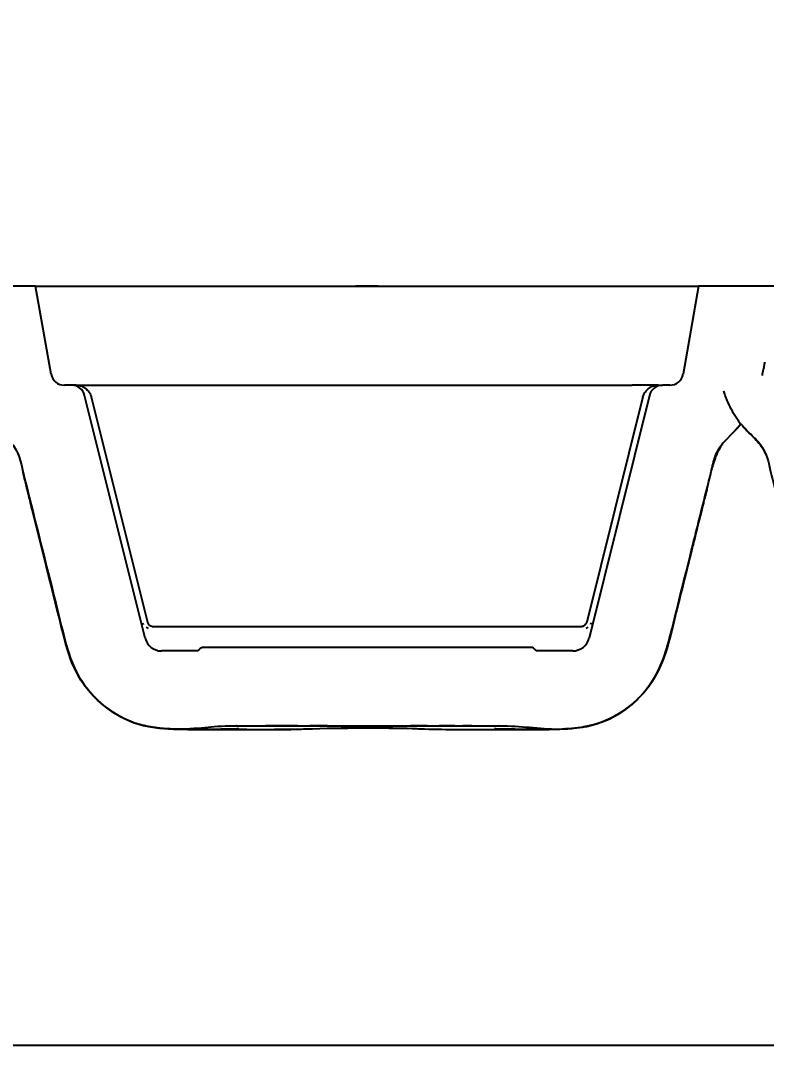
# Model space of a CAD drawing. Header units: millimetres. Extents: x 0 to 1486, y 0 to 1051.
# Drawn here: x 919.36 to 952.79, y 505.32 to 551.23 of the extents above; entities that cross this region are included whole.
import ezdxf

# ---------------------------------------------------------------- set-up
doc = ezdxf.new("R2010")
doc.units = ezdxf.units.MM
doc.header["$LTSCALE"] = 1.25
for name, color, linetype, lineweight, true_color in [('Bemaßungen(DIN)', 7, 'Continuous', 5, 0x262659), ('Schraffur', 7, 'Continuous', 9, 0x1e1e47), ('Sichtbare Kanten(DIN)', 7, 'Continuous', 25, 0x262659)]:
    doc.layers.add(name, color=color, linetype=linetype, lineweight=lineweight, true_color=true_color)
doc.styles.add('Aktuell-DINGroßer Text', font='arial.ttf')
doc.dimstyles.new('STANDARD-DIN', dxfattribs={"dimscale": 1.25, "dimtxt": 5.25, "dimasz": 2.5, "dimexe": 3.175, "dimexo": 0, "dimgap": 0.8, "dimtad": 1, "dimrnd": 1e-08, "dimtxsty": 'Aktuell-DINGroßer Text', "dimcen": 0.09, "dimdle": 10, "dimclrd": 256, "dimclre": 256, "dimclrt": 256, "dimazin": 2, "dimtfac": 0.666667, "dimtmove": 0, "dimatfit": 3, "dimfxl": 1, "dimtolj": 1, "dimlwd": 25, "dimlwe": 25, "dimarcsym": 0})

# ---------------------------------------------------------------- blocks, each defined once
blk = doc.blocks.new('*D134')
at = {"layer": 'Bemaßungen(DIN)', "color": 250, "linetype": 'Continuous', "lineweight": 25, "true_color": 0x3f3f3f, "transparency": 16777216}
for p, q in [((849.138, 539.324), (849.138, 593.293)), ((985.138, 539.324), (985.138, 593.293)), ((852.263, 589.324), (982.013, 589.324))]:
    blk.add_line(p, q, dxfattribs=at)
at = {"layer": 'Bemaßungen(DIN)', "color": 250, "linetype": 'Continuous', "true_color": 0x3f3f3f, "transparency": 16777216}
for points in [[(852.263, 589.845), (852.263, 588.803), (849.138, 589.324)], [(982.013, 589.845), (982.013, 588.803), (985.138, 589.324)]]:
    blk.add_solid(points, dxfattribs=at)
at = {"layer": 'Defpoints', "color": 0, "linetype": 'Continuous', "transparency": 16777216}
for p in [(985.138, 589.324), (849.138, 539.324), (985.138, 539.324)]:
    blk.add_point(p, dxfattribs=at)
at = {"layer": 'Bemaßungen(DIN)', "color": 179, "linetype": 'Continuous', "lineweight": 25, "true_color": 0x262659, "transparency": 16777216, "insert": (910.2, 597.03), "char_height": 6.5625, "attachment_point": 1, "style": 'Aktuell-DINGroßer Text'}
blk.add_mtext('\\A1;136', dxfattribs=at)

msp = doc.modelspace()

# ---------------------------------------------------------------- hatches: boundary and pattern name
at = {"layer": 'Schraffur'}
h = msp.add_hatch(dxfattribs=at)
h.set_pattern_fill('ANSI31', color=256, scale=31.75, style=0)
h.set_pattern_definition([(45, (0, 0), (-2.80633, 2.80633), [])])
h.paths.add_polyline_path([(934.788, 539.324), (934.988, 539.324), (934.988, 539.329), (934.788, 539.329)])

# ---------------------------------------------------------------- linework, layer by layer
at = {"layer": 'Sichtbare Kanten(DIN)'}
for p, q in [((920.038, 539.324), (914.238, 539.324)), ((920.038, 539.324), (920.826, 539.324)), ((920.732, 535.39), (920.038, 539.324)), ((920.826, 539.324), (934.738, 539.324)), ((935.388, 539.334), (934.388, 539.334)), ((934.388, 539.324), (934.388, 539.334)), ((934.738, 539.329), (934.788, 539.329)), ((934.738, 539.324), (934.738, 539.329)), ((934.788, 539.324), (934.738, 539.324)), ((934.988, 539.329), (934.788, 539.329)), ((934.788, 539.329), (934.788, 539.324)), ((934.788, 539.324), (934.988, 539.324)), ((934.988, 539.329), (935.038, 539.329)), ((934.988, 539.324), (934.988, 539.329)), ((935.038, 539.324), (934.988, 539.324)), ((935.038, 539.324), (935.038, 539.329)), ((935.038, 539.324), (948.95, 539.324)), ((935.388, 539.324), (935.388, 539.334)), ((948.95, 539.324), (949.738, 539.324)), ((949.738, 539.324), (949.045, 535.39)), ((953.538, 539.324), (949.738, 539.324)), ((921.651, 534.894), (921.323, 534.894)), ((921.848, 534.894), (921.651, 534.894)), ((921.848, 534.894), (923.009, 534.894)), ((921.848, 534.894), (921.848, 534.894)), ((923.009, 534.894), (946.767, 534.894)), ((947.929, 534.894), (946.767, 534.894)), ((947.929, 534.894), (947.928, 534.894)), ((947.929, 534.894), (948.126, 534.894)), ((948.454, 534.894), (948.126, 534.894)), ((924.945, 523.562), (922.233, 534.439)), ((922.528, 534.379), (925.045, 524.283)), ((947.249, 534.379), (944.732, 524.283)), ((947.544, 534.439), (944.832, 523.562)), ((924.787, 524.194), (924.887, 524.219)), ((944.989, 524.194), (944.889, 524.219)), ((925.287, 524.094), (944.489, 524.094)), ((927.268, 522.994), (925.672, 522.994)), ((942.241, 523.144), (927.536, 523.144)), ((944.104, 522.994), (942.509, 522.994)), ((989.039, 505.324), (914.238, 505.324))]:
    msp.add_line(p, q, dxfattribs=at)
for centre, radius, start, end in [((921.323, 535.494), 0.6, 190, 270), ((948.454, 535.494), 0.6, 270, 350), ((921.651, 534.294), 0.6, 14, 90), ((948.126, 534.294), 0.6, 90, 166), ((925.672, 523.744), 0.75, 194, 270), ((944.104, 523.744), 0.75, 270, 346)]:
    msp.add_arc(centre, radius, start, end, dxfattribs=at)
for centre, major_axis, start_param, end_param in [((925.077, 524.226), (-0.103, 0.228), 1.992369, 2.529584), ((944.699, 524.226), (0.103, 0.228), 3.753602, 4.290815)]:
    msp.add_ellipse(centre, major_axis=major_axis, ratio=0.641959, start_param=start_param, end_param=end_param, dxfattribs=at)
for points, knots in [([(952.701, 535.923), (952.696, 535.894), (952.691, 535.865), (952.674, 535.771), (952.662, 535.706), (952.641, 535.598), (952.633, 535.557), (952.616, 535.472), (952.606, 535.426), (952.593, 535.363), (952.589, 535.343), (952.584, 535.324)], [0.26099089, 0.26099089, 0.26099089, 0.26099089, 0.27092206, 0.27092206, 0.29350328, 0.29350328, 0.30661956, 0.30661956, 0.32017298, 0.32017298, 0.32628416, 0.32628416, 0.32628416, 0.32628416]), ([(917.192, 535.324), (917.276, 534.927), (917.407, 534.412), (917.961, 533.312), (918.32, 532.943), (918.756, 532.507), (918.939, 532.329), (919.352, 531.737), (919.362, 531.412), (920.038, 528.744), (920.484, 526.935), (921.11, 524.46), (921.255, 523.785), (921.644, 522.476), (921.871, 521.965), (922.54, 521.026), (922.977, 520.584), (924.193, 519.804), (924.793, 519.657), (926.261, 519.403), (927.373, 519.552), (928.508, 519.646), (928.693, 519.632), (932.607, 519.643), (935.052, 519.635), (938.106, 519.638), (938.717, 519.637), (940.664, 519.637), (941.086, 519.644), (942.402, 519.576), (943.184, 519.417), (944.913, 519.619), (945.448, 519.775), (946.328, 520.267), (946.833, 520.601), (947.786, 521.709), (948.068, 522.368), (948.418, 523.376), (948.721, 524.657), (949.502, 527.809), (949.598, 528.182), (949.918, 529.461), (950.142, 530.324), (950.403, 531.437), (950.466, 531.68), (950.816, 532.415), (951.194, 532.6), (951.641, 533.164)], [-7.687612, -7.687612, -7.687612, -7.687612, -7.523963, -7.523963, -7.333623, -7.333623, -7.20011, -7.20011, -6.943747, -6.943747, -6.406091, -6.406091, -6.207144, -6.207144, -6.012252, -6.012252, -5.828748, -5.828748, -5.605768, -5.605768, -4.981685, -4.981685, -4.53518, -4.53518, -3.792692, -3.792692, -3.607367, -3.607367, -3.201201, -3.201201, -2.374058, -2.374058, -1.869938, -1.869938, -1.563441, -1.563441, -1.211181, -1.211181, -0.800179, -0.800179, -0.642499, -0.642499, -0.313232, -0.313232, -0.2205, -0.2205, -0.002297, -0.002297, -0.002297, -0.002297]), ([(921.848, 534.894), (921.917, 534.894), (921.986, 534.884), (922.116, 534.843), (922.177, 534.813), (922.289, 534.735), (922.34, 534.687), (922.439, 534.57), (922.487, 534.498), (922.52, 534.406), (922.524, 534.393), (922.528, 534.379)], [0, 0, 0, 0, 0.0206505, 0.0206505, 0.04066916, 0.04066916, 0.06156667, 0.06156667, 0.08663742, 0.08663742, 0.09083953, 0.09083953, 0.09083953, 0.09083953]), ([(947.249, 534.379), (947.257, 534.414), (947.271, 534.447), (947.308, 534.52), (947.333, 534.558), (947.407, 534.658), (947.464, 534.715), (947.595, 534.812), (947.673, 534.851), (947.811, 534.887), (947.87, 534.894), (947.928, 534.894)], [0.00000111, 0.00000111, 0.00000111, 0.00000111, 0.01070815, 0.01070815, 0.02441214, 0.02441214, 0.04800203, 0.04800203, 0.07335574, 0.07335574, 0.09085667, 0.09085667, 0.09085667, 0.09085667]), ([(951.63, 533.158), (951.602, 533.193), (951.573, 533.23), (951.383, 533.486), (951.228, 533.759), (951.051, 534.14), (950.99, 534.283), (950.922, 534.47), (950.91, 534.504), (950.888, 534.569), (950.878, 534.599), (950.868, 534.631), (950.867, 534.631), (950.867, 534.632), (950.867, 534.632), (950.867, 534.632), (950.867, 534.632), (950.867, 534.632), (950.867, 534.632), (950.867, 534.632), (950.867, 534.632), (950.867, 534.632)], [6.5142179, 6.5142179, 6.5142179, 6.5142179, 6.571912, 6.571912, 6.8763125, 6.8763125, 7.0272171, 7.0272171, 7.0627954, 7.0627954, 7.0894853, 7.0894853, 7.089798, 7.089798, 7.0899186, 7.0899186, 7.0899488, 7.0899488, 7.0899639, 7.0899639, 7.0899746, 7.0899746, 7.0899746, 7.0899746]), ([(951.587, 533.088), (951.57, 533.068), (951.535, 533.028), (951.484, 532.971), (951.469, 532.956), (951.369, 532.851), (951.35, 532.832), (951.321, 532.803), (951.318, 532.8), (951.31, 532.791)], [0, 0, 0, 0, 0.095162, 0.095162, 0.273817, 0.273817, 0.809889, 0.809889, 1.094998, 1.094998, 1.094998, 1.094998]), ([(951.64, 533.152), (951.64, 533.152), (951.64, 533.152), (951.641, 533.158), (951.641, 533.163), (951.641, 533.164)], [12.2755909, 12.2755909, 12.2755909, 12.2755909, 12.3506049, 12.3506049, 12.9651302, 12.9651302, 12.9651302, 12.9651302]), ([(951.641, 533.164), (951.824, 532.938), (951.993, 532.77), (952.306, 532.458), (952.474, 532.287), (952.8, 531.797), (952.866, 531.506), (953.023, 530.776), (953.101, 530.466), (953.487, 529.019), (953.76, 527.872), (954.736, 523.906), (954.86, 523.432), (955.14, 522.488), (955.364, 521.978), (956.032, 521.034), (956.468, 520.593), (957.681, 519.808), (958.283, 519.66), (959.888, 519.376), (960.813, 519.555), (962.296, 519.662), (963.441, 519.636), (964.104, 519.637)], [-4.9801344, -4.9801344, -4.9801344, -4.9801344, -4.977648, -4.977648, -4.9747138, -4.9747138, -4.9702323, -4.9702323, -4.9668737, -4.9668737, -4.9544858, -4.9544858, -4.9239441, -4.9239441, -4.8567962, -4.8567962, -4.7928364, -4.7928364, -4.7144891, -4.7144891, -4.4611156, -4.4611156, -4.2614437, -4.2614437, -4.2614437, -4.2614437]), ([(952.106, 532.657), (952.069, 532.694), (951.962, 532.801), (951.889, 532.875), (951.856, 532.906), (951.781, 532.988)], [0, 0, 0, 0, 0.830661, 0.830661, 1.095169, 1.095169, 1.095169, 1.095169]), ([(952.638, 532.038), (952.533, 532.231), (952.406, 532.377), (952.119, 532.656), (952.033, 532.734), (951.948, 532.817)], [5.4514801, 5.4514801, 5.4514801, 5.4514801, 5.8306386, 5.8306386, 5.9984681, 5.9984681, 5.9984681, 5.9984681]), ([(950.862, 532.333), (950.843, 532.307), (950.823, 532.281), (950.772, 532.208), (950.739, 532.158), (950.664, 532.032), (950.621, 531.951), (950.545, 531.789), (950.511, 531.707), (950.439, 531.515), (950.403, 531.403), (950.364, 531.261), (950.355, 531.23), (950.348, 531.2)], [12.2833561, 12.2833561, 12.2833561, 12.2833561, 12.29975, 12.29975, 12.3234644, 12.3234644, 12.3524494, 12.3524494, 12.3787583, 12.3787583, 12.4139625, 12.4139625, 12.4236431, 12.4236431, 12.4236431, 12.4236431]), ([(950.712, 532.143), (950.624, 532.005), (950.539, 531.83), (950.424, 531.482), (950.393, 531.374), (950.362, 531.26)], [0.20660695, 0.20660695, 0.20660695, 0.20660695, 0.26852783, 0.26852783, 0.29283022, 0.29283022, 0.29283022, 0.29283022]), ([(952.675, 531.973), (952.675, 531.973), (952.66, 532.001), (952.652, 532.015), (952.649, 532.02), (952.649, 532.02)], [0.5841657, 0.5841657, 0.5841657, 0.5841657, 0.9671871, 0.9671871, 1.0655927, 1.0655927, 1.0655927, 1.0655927]), ([(950.62, 531.997), (950.62, 531.997), (950.606, 531.97), (950.592, 531.942), (950.589, 531.937), (950.589, 531.937)], [0.0348995, 0.0348995, 0.0348995, 0.0348995, 0.5477265, 0.5477265, 0.6016797, 0.6016797, 0.6016797, 0.6016797]), ([(952.743, 531.826), (952.743, 531.826), (952.743, 531.827), (952.737, 531.84), (952.723, 531.874), (952.692, 531.94), (952.684, 531.955), (952.676, 531.972), (952.674, 531.976), (952.672, 531.979)], [0.2897844, 0.2897844, 0.2897844, 0.2897844, 0.2976946, 0.2976946, 0.3418645, 0.3418645, 0.4055819, 0.4055819, 0.4342417, 0.4342417, 0.4342417, 0.4342417]), ([(919.673, 530.199), (919.671, 530.209), (919.668, 530.218), (919.641, 530.327), (919.618, 530.417), (919.586, 530.543), (919.576, 530.582), (919.558, 530.653), (919.551, 530.684), (919.538, 530.735), (919.534, 530.752), (919.528, 530.778), (919.525, 530.787), (919.521, 530.805), (919.519, 530.815), (919.514, 530.833), (919.512, 530.842), (919.506, 530.868), (919.502, 530.884), (919.492, 530.926), (919.487, 530.949), (919.479, 530.984), (919.476, 530.996), (919.473, 531.007)], [3.0035656, 3.0035656, 3.0035656, 3.0035656, 3.0070514, 3.0070514, 3.0444189, 3.0444189, 3.0617379, 3.0617379, 3.0747552, 3.0747552, 3.0804817, 3.0804817, 3.08333, 3.08333, 3.0861863, 3.0861863, 3.089041, 3.089041, 3.0947963, 3.0947963, 3.1062584, 3.1062584, 3.1133772, 3.1133772, 3.1133772, 3.1133772]), ([(937.116, 519.499), (937.046, 519.501), (936.976, 519.503), (935.73, 519.545), (934.708, 519.563), (930.984, 519.447), (929.888, 519.468), (926.131, 519.482), (925.415, 519.494), (924.431, 519.771), (923.824, 519.97), (922.67, 520.869), (922.252, 521.348), (921.678, 522.361), (921.511, 522.847), (921.194, 524.062), (920.881, 525.341), (919.807, 529.643), (919.769, 529.796), (919.663, 530.225), (919.62, 530.4), (919.582, 530.556)], [1.2075485, 1.2075485, 1.2075485, 1.2075485, 1.2156314, 1.2156314, 1.3509589, 1.3509589, 1.5442888, 1.5442888, 1.6824248, 1.6824248, 1.7350861, 1.7350861, 1.7745501, 1.7745501, 1.8086739, 1.8086739, 1.8333815, 1.8333815, 1.8353604, 1.8353604, 1.8370164, 1.8370164, 1.8370164, 1.8370164]), ([(950.117, 530.255), (950.109, 530.224), (950.101, 530.191), (950.073, 530.076), (950.05, 529.985), (950.008, 529.815), (949.987, 529.733), (949.923, 529.478), (949.88, 529.305), (949.751, 528.794), (949.668, 528.459), (949.5, 527.782), (949.413, 527.434), (949.067, 526.047), (948.805, 525.015), (948.457, 523.575), (948.354, 523.178), (948.087, 522.416), (947.92, 522.047), (947.555, 521.455), (947.374, 521.215), (947.022, 520.836), (946.857, 520.684), (946.651, 520.517), (946.611, 520.486), (946.55, 520.44), (946.527, 520.423), (946.481, 520.389), (946.458, 520.373), (946.422, 520.347), (946.408, 520.337), (946.377, 520.316), (946.363, 520.306), (946.322, 520.279), (946.306, 520.268), (946.261, 520.238), (946.245, 520.228), (946.209, 520.205), (946.2, 520.2), (946.171, 520.182), (946.148, 520.167), (946.102, 520.14), (946.079, 520.126), (946.017, 520.09), (945.977, 520.068), (945.843, 519.995), (945.748, 519.948), (945.402, 519.793), (945.148, 519.709), (944.751, 519.615), (944.611, 519.588), (944.287, 519.538), (944.105, 519.52), (943.832, 519.502), (943.732, 519.497), (943.63, 519.493)], [4.08157, 4.08157, 4.08157, 4.08157, 4.093286, 4.093286, 4.121328, 4.121328, 4.146354, 4.146354, 4.20029, 4.20029, 4.304546, 4.304546, 4.412182, 4.412182, 4.734616, 4.734616, 4.857162, 4.857162, 4.977617, 4.977617, 5.067065, 5.067065, 5.132843, 5.132843, 5.148528, 5.148528, 5.15859, 5.15859, 5.171509, 5.171509, 5.184616, 5.184616, 5.205706, 5.205706, 5.256909, 5.256909, 5.277506, 5.277506, 5.283278, 5.283278, 5.293293, 5.293293, 5.301667, 5.301667, 5.315844, 5.315844, 5.347913, 5.347913, 5.430698, 5.430698, 5.473282, 5.473282, 5.528841, 5.528841, 5.560514, 5.560514, 5.560514, 5.560514]), ([(950.094, 530.166), (950.093, 530.164), (950.093, 530.162), (950.083, 530.122), (950.071, 530.076), (950.05, 529.992), (950.042, 529.959), (950.022, 529.881), (950.01, 529.832), (949.987, 529.744), (949.977, 529.703), (949.952, 529.602), (949.937, 529.541), (949.894, 529.368), (949.866, 529.258), (949.809, 529.026), (949.777, 528.9), (949.746, 528.774)], [1.5704608, 1.5704608, 1.5704608, 1.5704608, 1.571481, 1.571481, 1.5942964, 1.5942964, 1.6062892, 1.6062892, 1.6213371, 1.6213371, 1.6337847, 1.6337847, 1.6529302, 1.6529302, 1.689707, 1.689707, 1.7289509, 1.7289509, 1.7289509, 1.7289509]), ([(922.993, 520.629), (922.976, 520.644), (922.957, 520.66), (922.904, 520.708), (922.887, 520.724), (922.849, 520.758), (922.833, 520.773), (922.793, 520.811), (922.769, 520.834), (922.725, 520.878), (922.708, 520.895), (922.674, 520.93), (922.655, 520.949), (922.617, 520.989), (922.598, 521.01), (922.541, 521.072), (922.505, 521.113), (922.406, 521.23), (922.347, 521.303), (922.203, 521.494), (922.123, 521.61), (922.016, 521.785), (921.99, 521.829), (921.91, 521.97), (921.856, 522.073), (921.76, 522.275), (921.715, 522.377), (921.55, 522.788), (921.452, 523.106), (921.331, 523.557), (921.296, 523.695), (921.232, 523.958), (921.201, 524.086), (921.143, 524.325), (921.112, 524.45), (921.038, 524.743), (920.995, 524.913), (920.853, 525.477), (920.754, 525.871), (920.613, 526.438), (920.571, 526.61), (920.492, 526.93), (920.455, 527.079), (920.395, 527.323), (920.371, 527.417), (920.315, 527.64), (920.284, 527.765), (920.229, 527.981), (920.206, 528.072), (920.165, 528.231), (920.148, 528.298), (920.117, 528.421), (920.103, 528.477), (920.077, 528.582), (920.065, 528.633), (920.031, 528.768), (920.011, 528.849), (919.954, 529.085), (919.918, 529.238), (919.868, 529.439), (919.862, 529.463), (919.853, 529.501), (919.85, 529.515), (919.843, 529.541), (919.84, 529.555), (919.83, 529.594), (919.824, 529.618), (919.808, 529.682), (919.799, 529.718), (919.774, 529.815), (919.761, 529.863), (919.738, 529.952), (919.728, 529.988), (919.715, 530.04), (919.71, 530.056), (919.709, 530.061)], [0, 0, 0, 0, 0.082924, 0.082924, 0.113058, 0.113058, 0.130031, 0.130031, 0.146789, 0.146789, 0.155138, 0.155138, 0.163507, 0.163507, 0.171886, 0.171886, 0.188731, 0.188731, 0.222119, 0.222119, 0.275287, 0.275287, 0.292074, 0.292074, 0.325981, 0.325981, 0.359154, 0.359154, 0.459188, 0.459188, 0.501882, 0.501882, 0.540647, 0.540647, 0.579251, 0.579251, 0.631571, 0.631571, 0.753978, 0.753978, 0.807055, 0.807055, 0.85353, 0.85353, 0.882297, 0.882297, 0.924167, 0.924167, 0.955494, 0.955494, 0.976871, 0.976871, 0.993705, 0.993705, 1.01053, 1.01053, 1.043767, 1.043767, 1.103749, 1.103749, 1.111418, 1.111418, 1.115585, 1.115585, 1.119757, 1.119757, 1.128196, 1.128196, 1.144983, 1.144983, 1.178506, 1.178506, 1.21889, 1.21889, 1.258056, 1.258056, 1.258056, 1.258056]), ([(920.068, 528.619), (920.052, 528.685), (920.035, 528.75), (919.994, 528.92), (919.968, 529.024), (919.905, 529.282), (919.866, 529.443), (919.818, 529.635), (919.81, 529.667), (919.789, 529.752), (919.776, 529.803), (919.755, 529.884), (919.747, 529.917), (919.733, 529.969), (919.728, 529.989), (919.723, 530.008)], [6.9738234, 6.9738234, 6.9738234, 6.9738234, 6.9940509, 6.9940509, 7.0281116, 7.0281116, 7.077593, 7.077593, 7.087593, 7.087593, 7.1047825, 7.1047825, 7.1190708, 7.1190708, 7.1288463, 7.1288463, 7.1288463, 7.1288463]), ([(949.662, 528.438), (949.654, 528.407), (949.647, 528.377), (949.597, 528.179), (949.556, 528.012), (949.462, 527.639), (949.41, 527.432), (949.26, 526.828), (949.162, 526.43), (948.978, 525.686), (948.889, 525.336), (948.752, 524.799), (948.704, 524.61), (948.598, 524.175), (948.538, 523.918), (948.38, 523.29), (948.271, 522.917), (948.051, 522.358), (947.96, 522.158), (947.737, 521.743), (947.602, 521.531), (947.451, 521.332)], [1.7638097, 1.7638097, 1.7638097, 1.7638097, 1.7734022, 1.7734022, 1.8267571, 1.8267571, 1.8905092, 1.8905092, 2.0134243, 2.0134243, 2.1214921, 2.1214921, 2.1800104, 2.1800104, 2.2581031, 2.2581031, 2.3744723, 2.3744723, 2.4396513, 2.4396513, 2.5160889, 2.5160889, 2.5160889, 2.5160889]), ([(923.141, 520.507), (923.139, 520.509), (923.136, 520.511), (923.008, 520.613), (922.885, 520.72), (922.667, 520.932), (922.572, 521.035), (922.358, 521.283), (922.243, 521.434), (921.907, 521.937), (921.724, 522.323), (921.456, 523.073), (921.353, 523.462), (921.138, 524.335), (921.018, 524.821), (920.795, 525.702), (920.698, 526.093), (920.555, 526.669), (920.51, 526.852), (920.397, 527.309), (920.328, 527.586), (920.231, 527.973), (920.2, 528.093), (920.17, 528.214)], [6.0852514, 6.0852514, 6.0852514, 6.0852514, 6.0863314, 6.0863314, 6.1374729, 6.1374729, 6.1789909, 6.1789909, 6.2358588, 6.2358588, 6.3605481, 6.3605481, 6.4791004, 6.4791004, 6.6305014, 6.6305014, 6.7522421, 6.7522421, 6.8085781, 6.8085781, 6.8935046, 6.8935046, 6.9318018, 6.9318018, 6.9318018, 6.9318018]), ([(925.045, 524.283), (925.051, 524.257), (925.062, 524.232), (925.091, 524.187), (925.109, 524.167), (925.15, 524.133), (925.173, 524.12), (925.223, 524.101), (925.25, 524.095), (925.28, 524.094), (925.284, 524.094), (925.287, 524.094)], [0, 0, 0, 0, 0.0080009, 0.0080009, 0.01597702, 0.01597702, 0.02393362, 0.02393362, 0.03189668, 0.03189668, 0.03302102, 0.03302102, 0.03302102, 0.03302102]), ([(944.489, 524.094), (944.516, 524.094), (944.543, 524.098), (944.593, 524.115), (944.617, 524.128), (944.66, 524.159), (944.679, 524.179), (944.709, 524.223), (944.721, 524.247), (944.73, 524.276), (944.731, 524.28), (944.732, 524.283)], [0, 0, 0, 0, 0.00800071, 0.00800071, 0.01597675, 0.01597675, 0.02393328, 0.02393328, 0.03189641, 0.03189641, 0.03302102, 0.03302102, 0.03302102, 0.03302102]), ([(927.345, 523.03), (927.34, 523.023), (927.334, 523.018), (927.321, 523.008), (927.314, 523.004), (927.293, 522.996), (927.28, 522.994), (927.268, 522.994)], [-0.008074754, -0.008074754, -0.008074754, -0.008074754, -0.005897965, -0.005897965, -0.003720861, -0.003720861, -0.000004968, -0.000004968, -0.000004968, -0.000004968]), ([(927.381, 523.072), (927.375, 523.065), (927.369, 523.058), (927.357, 523.044), (927.351, 523.037), (927.345, 523.03)], [-0.005590274, -0.005590274, -0.005590274, -0.005590274, -0.002793493, -0.002793493, 0, 0, 0, 0]), ([(927.536, 523.144), (927.519, 523.144), (927.503, 523.142), (927.471, 523.134), (927.456, 523.128), (927.417, 523.108), (927.397, 523.091), (927.381, 523.072)], [-0.01603852, -0.01603852, -0.01603852, -0.01603852, -0.01167072, -0.01167072, -0.00732242, -0.00732242, -0.00000056, -0.00000056, -0.00000056, -0.00000056]), ([(942.395, 523.072), (942.385, 523.085), (942.373, 523.096), (942.347, 523.115), (942.333, 523.123), (942.292, 523.139), (942.266, 523.144), (942.241, 523.144)], [-0.01614564, -0.01614564, -0.01614564, -0.01614564, -0.01179334, -0.01179334, -0.00744309, -0.00744309, -0.00000054, -0.00000054, -0.00000054, -0.00000054]), ([(942.431, 523.03), (942.425, 523.037), (942.419, 523.044), (942.407, 523.058), (942.401, 523.065), (942.395, 523.072)], [-0.005625768, -0.005625768, -0.005625768, -0.005625768, -0.002811066, -0.002811066, -0.000011557, -0.000011557, -0.000011557, -0.000011557]), ([(942.509, 522.994), (942.501, 522.994), (942.493, 522.995), (942.477, 522.999), (942.469, 523.002), (942.45, 523.012), (942.439, 523.02), (942.431, 523.03)], [-0.007980929, -0.007980929, -0.007980929, -0.007980929, -0.005820159, -0.005820159, -0.003652784, -0.003652784, 0, 0, 0, 0]), ([(921.792, 522.221), (921.792, 522.221), (921.79, 522.225), (921.775, 522.258), (921.742, 522.329), (921.666, 522.514), (921.643, 522.573), (921.622, 522.628)], [266.1857671, 266.1857671, 266.1857671, 266.1857671, 266.2102887, 266.2102887, 266.2962816, 266.2962816, 266.3372989, 266.3372989, 266.3372989, 266.3372989]), ([(946.926, 520.754), (946.91, 520.74), (946.895, 520.726), (946.766, 520.61), (946.644, 520.511), (946.513, 520.413), (946.484, 520.392), (946.447, 520.366), (946.437, 520.358), (946.423, 520.348), (946.419, 520.346), (946.419, 520.346)], [2.599478, 2.599478, 2.599478, 2.599478, 2.6072531, 2.6072531, 2.665146, 2.665146, 2.6924007, 2.6924007, 2.7168587, 2.7168587, 2.7443779, 2.7443779, 2.7443779, 2.7443779]), ([(932.684, 519.498), (932.034, 519.475), (931.383, 519.463), (930.321, 519.458), (929.853, 519.459), (928.902, 519.463), (928.412, 519.463), (927.351, 519.466), (926.78, 519.46), (925.724, 519.496), (925.236, 519.545), (924.642, 519.705), (924.516, 519.745), (924.204, 519.861), (924.034, 519.939), (923.734, 520.098), (923.596, 520.18), (923.422, 520.296), (923.385, 520.321), (923.349, 520.347)], [0, 0, 0, 0, 0.1956197, 0.1956197, 0.3344143, 0.3344143, 0.4811936, 0.4811936, 0.6528034, 0.6528034, 0.7979836, 0.7979836, 0.837418, 0.837418, 0.9004023, 0.9004023, 0.9542544, 0.9542544, 0.9686447, 0.9686447, 0.9686447, 0.9686447]), ([(923.403, 520.315), (923.403, 520.315), (923.403, 520.315), (923.4, 520.317), (923.394, 520.321), (923.38, 520.331)], [1.85094579, 1.85094579, 1.85094579, 1.85094579, 1.85810956, 1.85810956, 1.89490039, 1.89490039, 1.89490039, 1.89490039]), ([(923.91, 520.011), (923.874, 520.029), (923.837, 520.049), (923.793, 520.073), (923.78, 520.08), (923.761, 520.091), (923.753, 520.096), (923.737, 520.105), (923.732, 520.107), (923.729, 520.109), (923.729, 520.109), (923.729, 520.109)], [9.13196512, 9.13196512, 9.13196512, 9.13196512, 9.14445166, 9.14445166, 9.15019732, 9.15019732, 9.1559368, 9.1559368, 9.16742346, 9.16742346, 9.17324333, 9.17324333, 9.17324333, 9.17324333]), ([(946.471, 520.378), (946.225, 520.201), (945.982, 520.058), (945.658, 519.904), (945.576, 519.867), (945.404, 519.798), (945.314, 519.765), (945.078, 519.689), (944.931, 519.649), (944.447, 519.543), (944.102, 519.505), (943.123, 519.456), (942.485, 519.467), (941.634, 519.464), (941.42, 519.464), (940.885, 519.463), (940.564, 519.462), (939.752, 519.459), (939.268, 519.459), (938.302, 519.465), (937.783, 519.475), (937.217, 519.495), (937.167, 519.496), (937.116, 519.498)], [0, 0, 0, 0, 0.0973932, 0.0973932, 0.1258286, 0.1258286, 0.1545067, 0.1545067, 0.2000918, 0.2000918, 0.3032903, 0.3032903, 0.4944243, 0.4944243, 0.5586219, 0.5586219, 0.6549288, 0.6549288, 0.8022434, 0.8022434, 0.9576306, 0.9576306, 0.9728439, 0.9728439, 0.9728439, 0.9728439]), ([(946.078, 520.127), (946.078, 520.127), (946.077, 520.127), (946.068, 520.122), (946.053, 520.113), (945.978, 520.07), (945.947, 520.053), (945.876, 520.015), (945.84, 519.996), (945.771, 519.962), (945.742, 519.948), (945.683, 519.92), (945.653, 519.906), (945.59, 519.879), (945.557, 519.864), (945.49, 519.837), (945.455, 519.823), (945.387, 519.797), (945.352, 519.785), (945.286, 519.762), (945.254, 519.751), (945.168, 519.724), (945.118, 519.709), (945.017, 519.681), (944.967, 519.669), (944.911, 519.655), (944.906, 519.654), (944.9, 519.653)], [0.3732403, 0.3732403, 0.3732403, 0.3732403, 0.3890979, 0.3890979, 0.4383984, 0.4383984, 0.463885, 0.463885, 0.4831305, 0.4831305, 0.4953223, 0.4953223, 0.5063301, 0.5063301, 0.5173463, 0.5173463, 0.528374, 0.528374, 0.5394157, 0.5394157, 0.5504882, 0.5504882, 0.5726727, 0.5726727, 0.5992745, 0.5992745, 0.6022872, 0.6022872, 0.6022872, 0.6022872]), ([(924.029, 519.952), (924.029, 519.952), (924.029, 519.952), (924.025, 519.953), (924.007, 519.962), (923.976, 519.977)], [9.36410741, 9.36410741, 9.36410741, 9.36410741, 9.36894803, 9.36894803, 9.4187367, 9.4187367, 9.4187367, 9.4187367]), ([(926.251, 519.489), (926.091, 519.493), (925.934, 519.5), (925.54, 519.531), (925.295, 519.562), (924.94, 519.634), (924.82, 519.662), (924.702, 519.696)], [5.5971064, 5.5971064, 5.5971064, 5.5971064, 5.6468044, 5.6468044, 5.7185894, 5.7185894, 5.7561681, 5.7561681, 5.7561681, 5.7561681]), ([(925.483, 519.547), (925.483, 519.547), (925.483, 519.547), (925.479, 519.548), (925.466, 519.549), (925.436, 519.553), (925.419, 519.555), (925.343, 519.565), (925.272, 519.576), (925.13, 519.599), (925.067, 519.611), (924.965, 519.632), (924.933, 519.639), (924.898, 519.647)], [8.9082579, 8.9082579, 8.9082579, 8.9082579, 8.9100098, 8.9100098, 8.9215265, 8.9215265, 8.9344478, 8.9344478, 8.9733823, 8.9733823, 9.006803, 9.006803, 9.0211629, 9.0211629, 9.0211629, 9.0211629]), ([(930.797, 519.632), (930.702, 519.633), (930.611, 519.633), (930.463, 519.635), (930.4, 519.636), (930.341, 519.637)], [0, 0, 0, 0, 0.02981933, 0.02981933, 0.05396835, 0.05396835, 0.05396835, 0.05396835]), ([(930.677, 519.638), (930.677, 519.638), (930.676, 519.638), (930.666, 519.638), (930.648, 519.638), (930.615, 519.637), (930.61, 519.637), (930.604, 519.637), (930.604, 519.637), (930.604, 519.637), (930.604, 519.637), (930.604, 519.637), (930.604, 519.637), (930.604, 519.637)], [0.45779036, 0.45779036, 0.45779036, 0.45779036, 0.46768943, 0.46768943, 0.49399652, 0.49399652, 0.49827153, 0.49827153, 0.49847188, 0.49847188, 0.49853684, 0.49853684, 0.49855309, 0.49855309, 0.49855309, 0.49855309]), ([(931.763, 519.637), (931.702, 519.637), (931.643, 519.636), (931.463, 519.635), (931.338, 519.634), (931.14, 519.633), (931.072, 519.633), (930.935, 519.632), (930.865, 519.632), (930.797, 519.632)], [2.5753541, 2.5753541, 2.5753541, 2.5753541, 2.5946477, 2.5946477, 2.6345244, 2.6345244, 2.6546577, 2.6546577, 2.6757914, 2.6757914, 2.6757914, 2.6757914]), ([(931.373, 519.638), (931.373, 519.638), (931.372, 519.638), (931.372, 519.638), (931.371, 519.638), (931.37, 519.638), (931.368, 519.638), (931.345, 519.638), (931.328, 519.638), (931.306, 519.638), (931.3, 519.638), (931.3, 519.638)], [0, 0, 0, 0, 0.00005135, 0.00005135, 0.0004622, 0.0004622, 0.00146813, 0.00146813, 0.02033338, 0.02033338, 0.03943326, 0.03943326, 0.03943326, 0.03943326]), ([(933.609, 519.622), (933.28, 519.622), (932.951, 519.622), (932.379, 519.624), (932.133, 519.625), (931.837, 519.63), (931.786, 519.63), (931.714, 519.632), (931.69, 519.632), (931.636, 519.633), (931.606, 519.633), (931.554, 519.634), (931.532, 519.635), (931.505, 519.635), (931.497, 519.635), (931.49, 519.635)], [0, 0, 0, 0, 0.0986701, 0.0986701, 0.1726176, 0.1726176, 0.1876009, 0.1876009, 0.1949018, 0.1949018, 0.2048828, 0.2048828, 0.2148846, 0.2148846, 0.22019, 0.22019, 0.22019, 0.22019]), ([(937.576, 519.637), (937.555, 519.637), (937.534, 519.637), (937.148, 519.634), (936.78, 519.631), (935.315, 519.632), (934.216, 519.628), (932.925, 519.633), (932.732, 519.634), (932.469, 519.636), (932.399, 519.636), (932.328, 519.636)], [1.9931359, 1.9931359, 1.9931359, 1.9931359, 1.9993399, 1.9993399, 2.1093584, 2.1093584, 2.4389002, 2.4389002, 2.496897, 2.496897, 2.5183237, 2.5183237, 2.5183237, 2.5183237]), ([(938.376, 519.635), (938.376, 519.635), (938.372, 519.635), (938.346, 519.635), (938.325, 519.635), (938.28, 519.634), (938.265, 519.634), (938.228, 519.634), (938.206, 519.634), (938.155, 519.633), (938.125, 519.632), (938.03, 519.631), (937.959, 519.63), (937.826, 519.629), (937.761, 519.628), (937.506, 519.626), (937.318, 519.625), (936.591, 519.621), (936.04, 519.622), (934.867, 519.623), (934.238, 519.622), (933.609, 519.622)], [1.096788, 1.096788, 1.096788, 1.096788, 1.1111804, 1.1111804, 1.1358928, 1.1358928, 1.145782, 1.145782, 1.1557324, 1.1557324, 1.1657402, 1.1657402, 1.1860083, 1.1860083, 1.2057599, 1.2057599, 1.2634631, 1.2634631, 1.4266237, 1.4266237, 1.6154029, 1.6154029, 1.6154029, 1.6154029]), ([(939.579, 519.637), (939.554, 519.636), (939.53, 519.636), (939.395, 519.634), (939.285, 519.633), (938.861, 519.63), (938.547, 519.635), (938.218, 519.637), (938.199, 519.637), (938.18, 519.637)], [1.791393, 1.791393, 1.791393, 1.791393, 1.7986836, 1.7986836, 1.8322814, 1.8322814, 1.9267815, 1.9267815, 1.9325743, 1.9325743, 1.9325743, 1.9325743]), ([(938.58, 519.637), (938.58, 519.637), (938.579, 519.637), (938.567, 519.637), (938.54, 519.637), (938.502, 519.637)], [0.95304427, 0.95304427, 0.95304427, 0.95304427, 0.96220682, 0.96220682, 0.99534867, 0.99534867, 0.99534867, 0.99534867]), ([(939.292, 519.637), (939.292, 519.637), (939.291, 519.637), (939.29, 519.637), (939.288, 519.637), (939.287, 519.637)], [0, 0, 0, 0, 0.000082473, 0.000082473, 0.001143132, 0.001143132, 0.001143132, 0.001143132]), ([(940.813, 519.638), (940.813, 519.638), (940.81, 519.638), (940.802, 519.638), (940.801, 519.638), (940.799, 519.638), (940.799, 519.638), (940.798, 519.638), (940.798, 519.638), (940.798, 519.638), (940.798, 519.638), (940.798, 519.638), (940.798, 519.638), (940.798, 519.638), (940.798, 519.638), (940.798, 519.638), (940.798, 519.638), (940.798, 519.638)], [0.44563541, 0.44563541, 0.44563541, 0.44563541, 0.46510217, 0.46510217, 0.46881372, 0.46881372, 0.46950959, 0.46950959, 0.46983949, 0.46983949, 0.47000443, 0.47000443, 0.47004567, 0.47004567, 0.47006629, 0.47006629, 0.4700766, 0.4700766, 0.4700766, 0.4700766]), ([(944.9, 519.653), (944.798, 519.629), (944.692, 519.608), (944.602, 519.592), (944.584, 519.589), (944.559, 519.585), (944.553, 519.584), (944.553, 519.584)], [0, 0, 0, 0, 0.05493455, 0.05493455, 0.07213301, 0.07213301, 0.08702314, 0.08702314, 0.08702314, 0.08702314]), ([(945.199, 519.734), (945.199, 519.734), (945.199, 519.734), (945.197, 519.734), (945.172, 519.726), (945.124, 519.712)], [0.35692456, 0.35692456, 0.35692456, 0.35692456, 0.35842872, 0.35842872, 0.41707384, 0.41707384, 0.41707384, 0.41707384]), ([(927.209, 519.49), (927.209, 519.49), (927.202, 519.49), (927.17, 519.489), (927.144, 519.489), (927.07, 519.487), (927.027, 519.486), (926.906, 519.483), (926.834, 519.482), (926.704, 519.481), (926.651, 519.481), (926.556, 519.481), (926.515, 519.482), (926.442, 519.483), (926.41, 519.484), (926.324, 519.486), (926.27, 519.488), (926.177, 519.492), (926.136, 519.494), (926.067, 519.498), (926.037, 519.499), (925.987, 519.502), (925.966, 519.504), (925.945, 519.505)], [0.3741867, 0.3741867, 0.3741867, 0.3741867, 0.4071272, 0.4071272, 0.4442948, 0.4442948, 0.4734687, 0.4734687, 0.5047157, 0.5047157, 0.5231603, 0.5231603, 0.5359849, 0.5359849, 0.5456974, 0.5456974, 0.561676, 0.561676, 0.575415, 0.575415, 0.5870476, 0.5870476, 0.5963989, 0.5963989, 0.5963989, 0.5963989]), ([(926.151, 519.496), (926.151, 519.496), (926.151, 519.496), (926.149, 519.496), (926.14, 519.497), (926.12, 519.497)], [0.38590046, 0.38590046, 0.38590046, 0.38590046, 0.38989904, 0.38989904, 0.43130363, 0.43130363, 0.43130363, 0.43130363]), ([(929.136, 519.5), (929.136, 519.5), (929.133, 519.5), (929.117, 519.499), (929.098, 519.499), (929.043, 519.497), (929.003, 519.496), (928.894, 519.493), (928.82, 519.491), (928.571, 519.486), (928.386, 519.483), (928.135, 519.48), (928.065, 519.479), (927.944, 519.479), (927.896, 519.478), (927.8, 519.478), (927.751, 519.478), (927.629, 519.478), (927.553, 519.478), (927.411, 519.479), (927.342, 519.48), (927.139, 519.481), (927.003, 519.482), (926.862, 519.482)], [5.2360889, 5.2360889, 5.2360889, 5.2360889, 5.2458122, 5.2458122, 5.2637614, 5.2637614, 5.2857739, 5.2857739, 5.3182276, 5.3182276, 5.391091, 5.391091, 5.4184244, 5.4184244, 5.4346059, 5.4346059, 5.4499497, 5.4499497, 5.471932, 5.471932, 5.4931622, 5.4931622, 5.5354377, 5.5354377, 5.5354377, 5.5354377]), ([(936.687, 519.512), (936.324, 519.52), (935.959, 519.526), (934.764, 519.535), (933.922, 519.527), (933.105, 519.513)], [7.2926392, 7.2926392, 7.2926392, 7.2926392, 7.403493, 7.403493, 7.6517418, 7.6517418, 7.6517418, 7.6517418]), ([(943.058, 519.483), (943.046, 519.483), (943.035, 519.483), (942.876, 519.482), (942.736, 519.481), (942.527, 519.48), (942.453, 519.479), (942.338, 519.479), (942.298, 519.479), (942.199, 519.478), (942.137, 519.478), (942.035, 519.479), (941.993, 519.479), (941.897, 519.479), (941.845, 519.48), (941.697, 519.481), (941.607, 519.482), (941.347, 519.484), (941.178, 519.486), (940.91, 519.491), (940.805, 519.494), (940.676, 519.498), (940.636, 519.499), (940.598, 519.5), (940.59, 519.501), (940.59, 519.501)], [5.6182342, 5.6182342, 5.6182342, 5.6182342, 5.6216092, 5.6216092, 5.666364, 5.666364, 5.6904037, 5.6904037, 5.7022727, 5.7022727, 5.7203436, 5.7203436, 5.7346564, 5.7346564, 5.7547234, 5.7547234, 5.7943361, 5.7943361, 5.8574511, 5.8574511, 5.8983958, 5.8983958, 5.9237982, 5.9237982, 5.9407826, 5.9407826, 5.9407826, 5.9407826])]:
    msp.add_open_spline(points, degree=3, knots=knots, dxfattribs=at)
for points in [[(951.64, 533.152), (951.622, 533.13), (951.605, 533.108), (951.587, 533.088)], [(950.336, 531.153), (950.329, 531.123), (950.325, 531.107), (950.325, 531.107)], [(950.317, 531.068), (950.317, 531.068), (950.317, 531.068), (950.317, 531.068)], [(919.695, 530.115), (919.688, 530.14), (919.682, 530.165), (919.676, 530.189)], [(925.045, 524.283), (925.045, 524.283), (925.045, 524.283), (925.045, 524.283)], [(944.732, 524.283), (944.732, 524.283), (944.732, 524.283), (944.732, 524.283)], [(925.287, 524.094), (925.287, 524.094), (925.287, 524.094), (925.287, 524.094)], [(944.489, 524.094), (944.489, 524.094), (944.489, 524.094), (944.489, 524.094)], [(946.882, 520.714), (946.877, 520.71), (946.875, 520.708), (946.875, 520.708)], [(924.735, 519.688), (924.697, 519.698), (924.677, 519.704), (924.677, 519.704)], [(929.034, 519.639), (929.026, 519.639), (929.022, 519.639), (929.022, 519.639)], [(925.945, 519.505), (925.933, 519.506), (925.921, 519.507), (925.909, 519.508)], [(943.723, 519.499), (943.68, 519.497), (943.661, 519.496), (943.661, 519.496)]]:
    msp.add_open_spline(points, degree=3, dxfattribs=at)

# ---------------------------------------------------------------- dimensions: what is measured, and where the dimension line sits
at = {"layer": 'Bemaßungen(DIN)', "color": 250, "linetype": 'Continuous', "lineweight": 25, "true_color": 0x3f3f3f}
dim = msp.add_linear_dim(base=(985.138, 589.324), p1=(849.138, 539.324), p2=(985.138, 539.324), angle=180, dimstyle='STANDARD-DIN', override={"dimgap": 0.8, "dimdec": 2, "dimtol": 0, "dimlim": 0, "dimtp": 0, "dimtm": 0, "dimtdec": 2, "dimtofl": 0, "dimatfit": 1}, dxfattribs=at)
dim.commit()
dim.dimension.update_dxf_attribs({"geometry": '*D134', "text_midpoint": (917.138, 589.324), "dimtype": 160})

doc.saveas('drawing.dxf')
